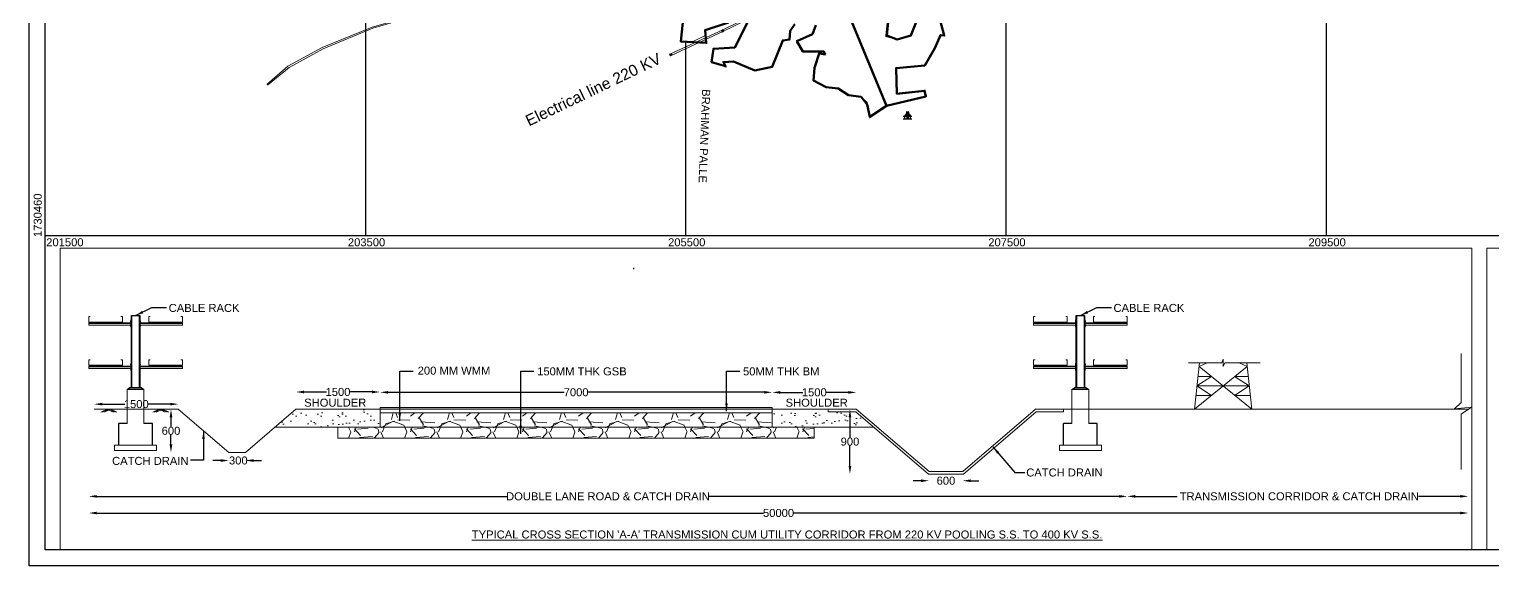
# Model space of a CAD drawing. Header units: metres. Extents: x 196588 to 215600, y 1647668 to 1738400.
# Drawn here: x 201400 to 210541, y 1728400 to 1731751 of the extents above; entities that cross this region are included whole.
import ezdxf

# ---------------------------------------------------------------- set-up
doc = ezdxf.new("R2010")
doc.units = ezdxf.units.M
doc.header["$PDMODE"] = 1
for name, color, linetype in [('220 KV POWER LINE', 1, 'Continuous'), ('GRID LINES', 250, 'Continuous'), ('GRID TEXT', 244, 'Continuous'), ('name power lines', 1, 'Continuous'), ('Names', 1, 'Continuous'), ('PROJECT BOUNDARY', 5, 'Continuous'), ('TEMPLE', 1, 'Continuous'), ('VILLAGE NAMES', 5, 'Continuous')]:
    doc.layers.add(name, color=color, linetype=linetype)
doc.layers.add('250Acres', color=7, linetype='Continuous', lineweight=30)
doc.styles.get("Standard").update_dxf_attribs({"font": 'arial.ttf', "height": 50})
doc.dimstyles.get("Standard").update_dxf_attribs({"dimtxt": 50, "dimasz": 0.18, "dimexe": 0.18, "dimexo": 0.0625, "dimgap": 0.09, "dimtad": 0, "dimtih": 1, "dimtoh": 1, "dimdec": 4, "dimzin": 0, "dimdsep": 46, "dimtxsty": 'Standard', "dimcen": 0.09, "dimadec": 0, "dimazin": 0, "dimtfac": 1, "dimtdec": 4, "dimtofl": 0, "dimtmove": 0, "dimatfit": 3, "dimfxl": 1, "dimtolj": 1, "dimtzin": 0, "dimarcsym": 0})
pattern_1 = [(228.0128, (230.158, 234.158), (-2799.99938126, -3150.00046956), [47.0876, -4661.6808]), (184.9697, (198.658, 199.158), (4200.00036803, 349.99695745), [80.8038, -7999.57375]), (132.5104, (118.158, 192.158), (3499.99675142, -3850.00303585), [56.9758, -5640.6112]), (267.2737, (-18.342, 104.658), (349.9986062, 7000.00010324), [73.5833, -7284.7453]), (292.8337, (-21.842, 31.158), (-1750.0034669, 4199.99874412), [72.15425, -7143.28055]), (357.2737, (6.158, -35.342), (-7000.00010324, 349.9986062), [73.5833, -7284.7453]), (37.6942, (79.658, -38.842), (-4550.00257097, -3499.99664181), [97.31015, -9633.69715]), (72.2553, (156.658, 20.658), (2450.00376695, 7699.99868093), [91.8708, -9095.21235]), (121.4296, (184.658, 108.158), (-2800.00288196, 4549.99826277), [73.8325, -7309.42555]), (175.2364, (146.158, 171.158), (3850.0003312, -349.99703643), [84.2912, -4130.26705]), (222.3974, (62.158, 178.158), (-4200.002572876, -3849.997228705), [109.0068, -10791.68125]), (138.8141, (328.158, 101.158), (-2450.0010314, 2099.9990597), [37.20535, -3683.3454]), (171.4692, (300.158, 125.658), (4549.99939969, -700.00276851), [70.78295, -7007.52885]), (225, (230.16, 136.16), (-4e-14, -350.00011), [49.49735, -445.4772]), (203.1986, (205.66, 178.16), (1749.9999057, 700.0004638), [26.6553, -2638.86525]), (291.8014, (181.16, 167.66), (-349.9999687, 1050.0000956), [37.69605, -1847.1117]), (30.9638, (195.16, 132.66), (1049.9993078, 700.0008692), [61.22515, -1979.60805]), (161.5651, (247.66, 164.16), (700.000152, -349.999441), [44.27185, -1062.52545]), (16.3895, (-21.842, 167.658), (3500.00076944, 1049.99744844), [62.02, -6139.99575]), (70.3462, (37.658, 185.158), (-1399.99833658, -3850.00074746), [52.03135, -5151.0928]), (293.1986, (247.66, 234.16), (-700.0004638, 1749.9999057), [53.31025, -2612.2103]), (343.6105, (268.658, 185.158), (-3500.00076944, 1049.99744844), [62.02, -6139.99575]), (339.444, (-21.84, -49.34), (-1750.0006456, 699.9985987), [59.808, -2930.5934]), (294.7751, (34.158, -70.342), (-1749.99726624, 3850.00119764), [50.1123, -4961.12505]), (66.8014, (251.16, -115.84), (700.0004638, 1749.9999057), [53.31025, -2612.2103]), (17.354, (272.158, -66.842), (-4550.00070668, -1399.9980758), [58.67085, -5808.3984]), (69.444, (79.66, -115.84), (-699.9985987, -1750.0006456), [29.904, -2960.4974]), (101.3099, (230.16, -115.84), (-349.9991713, 1400.0002633), [17.8465, -1766.81015]), (165.9638, (226.66, -98.34), (1050.000191, -349.99932), [72.15425, -1370.9325]), (186.009, (156.658, -80.842), (3499.99991282, 349.99976112), [66.8675, -6619.87305]), (303.6901, (195.16, 101.16), (-350.000467, 699.999845), [50.4777, -1211.46515]), (353.1572, (223.158, 59.158), (5949.99977792, -700.00279927), [88.1279, -8724.64705]), (60.9454, (310.66, 48.66), (-1400.0000095, -2450.0001346), [36.0346, -3567.4359]), (90, (328.16, 80.16), (-350, 350), [21, -329]), (120.2564, (149.658, -70.342), (1399.99821038, -2450.00085955), [48.6234, -4813.732]), (48.0128, (125.158, -28.342), (2799.99938126, 3150.00046956), [94.1752, -4614.5932]), (0, (188.16, 41.66), (350, 350), [91, -259]), (325.3048, (279.158, 41.658), (-3499.99799065, 2450.00301336), [55.3399, -5478.6459]), (254.0546, (324.66, 10.16), (-349.9999613, -1400.0000443), [50.9607, -2497.0778]), (207.646, (310.658, -38.842), (-6649.99853251, -3500.00269961), [82.97275, -8214.3159]), (175.4261, (237.158, -77.342), (-4550.00019541, 349.99818041), [87.77965, -8690.1759])]
pattern_2 = [(37.5, (-21.84, -115.84), (-3.149668, 96.3411885), [0, -76, 0, -85, 0, -81.25]), (7.5, (-21.84, -115.84), (88.488835, 141.107303), [0, -41, 0, -68.5, 0, -26.25]), (327.5, (-83.34, -115.84), (155.707093, 0.2829527), [0, -25, 0, -90, 0, -117.5]), (317.5, (-83.34, -115.84), (150.30633, 43.883778), [0, -12.5, 0, -59, 0, -67.5])]

# ---------------------------------------------------------------- blocks, each defined once
blk = doc.blocks.new('A$C4C0265E5')
at = {"layer": 'TEMPLE'}
for points in [[(-13.5, 9), (13.5, 9)], [(-13.5, 0), (13.5, 0)], [(-8.5, 0), (-8.5, 9)], [(-5.2, 12.8), (6, 12.8)], [(3.2, 0), (3.2, 5.7), (-2.4, 5.7), (-2.4, 0)], [(-2.2, 15.8), (3.2, 15.8)], [(-1, 18.5), (1.6, 18.5)], [(9.9, 0), (9.9, 9)]]:
    blk.add_lwpolyline(points, dxfattribs=at)
for centre, radius, start, end in [((-5.3, 9.5), 3.26, 87.8436, 189.2012), ((-3, 13.6), 2.34, 69.7058, 201.7624), ((0.3, 19.8), 3.64, 124.6908, 216.5002), ((-1.2, 17), 1.53, 83.0917, 227.9751), ((3.1, 21.4), 5.04, 164.1856, 215.059), ((1.7, 16.8), 1.74, 327.908, 94.5822), ((-0.7, 21.1), 3.55, 312.8669, 23.8321), ((0.8, 19.8), 3.21, 317.586, 57.6644), ((4, 13.8), 2.21, 332.2896, 113.0629), ((6.7, 9.6), 3.25, 349.376, 102.0043)]:
    blk.add_arc(centre, radius, start, end, dxfattribs=at)
blk = doc.blocks.new('q')
at = {"color": 7, "linetype": 'Continuous', "lineweight": 9, "ltscale": 50}
for p, q in [((-98, 1210), (-98, 1285)), ((-98, 1285), (-73, 1285)), ((502, 1285), (477, 1285)), ((502, 1210), (502, 1285)), ((652, 1222), (662, 1222)), ((662, 295), (662, 1300)), ((662, 1300), (812, 1300)), ((812, 295), (812, 1300)), ((822, 1222), (812, 1222)), ((972, 1210), (972, 1285)), ((972, 1285), (997, 1285)), ((1572, 1285), (1547, 1285)), ((1572, 1210), (1572, 1285)), ((16764, 1210), (16764, 1285)), ((16764, 1285), (16789, 1285)), ((17364, 1285), (17339, 1285)), ((17364, 1210), (17364, 1285)), ((17514, 1222), (17524, 1222)), ((17524, 295), (17524, 1300)), ((17524, 1300), (17674, 1300)), ((17674, 295), (17674, 1300)), ((17684, 1222), (17674, 1222)), ((17834, 1210), (17834, 1285)), ((17834, 1285), (17859, 1285)), ((18434, 1285), (18409, 1285)), ((18434, 1210), (18434, 1285)), ((502, 1210), (-98, 1210)), ((652, 1200), (-98, 1200)), ((-98, 1200), (-98, 1165)), ((652, 1190), (-98, 1190)), ((652, 1165), (-98, 1165)), ((652, 1218), (662, 1218)), ((652, 1162), (662, 1162)), ((652, 1158), (662, 1158)), ((822, 1218), (812, 1218)), ((822, 1162), (812, 1162)), ((822, 1158), (812, 1158)), ((822, 1200), (1572, 1200)), ((822, 1190), (1572, 1190)), ((822, 1165), (1572, 1165)), ((972, 1210), (1572, 1210)), ((1572, 1200), (1572, 1165)), ((17364, 1210), (16764, 1210)), ((17514, 1200), (16764, 1200)), ((16764, 1200), (16764, 1165)), ((17514, 1190), (16764, 1190)), ((17514, 1165), (16764, 1165)), ((17514, 1218), (17524, 1218)), ((17514, 1162), (17524, 1162)), ((17514, 1158), (17524, 1158)), ((17684, 1218), (17674, 1218)), ((17684, 1162), (17674, 1162)), ((17684, 1158), (17674, 1158)), ((17684, 1200), (18434, 1200)), ((17684, 1190), (18434, 1190)), ((17684, 1165), (18434, 1165)), ((17834, 1210), (18434, 1210)), ((18434, 1200), (18434, 1165)), ((-98, 610), (-98, 685)), ((-98, 685), (-73, 685)), ((502, 610), (-98, 610)), ((502, 685), (477, 685)), ((502, 610), (502, 685)), ((652, 622), (662, 622)), ((652, 618), (662, 618)), ((822, 622), (812, 622)), ((822, 618), (812, 618)), ((972, 610), (972, 685)), ((972, 685), (997, 685)), ((972, 610), (1572, 610)), ((1572, 685), (1547, 685)), ((1572, 610), (1572, 685)), ((16764, 610), (16764, 685)), ((16764, 685), (16789, 685)), ((17364, 610), (16764, 610)), ((17364, 685), (17339, 685)), ((17364, 610), (17364, 685)), ((17514, 622), (17524, 622)), ((17514, 618), (17524, 618)), ((17684, 622), (17674, 622)), ((17684, 618), (17674, 618)), ((17834, 610), (17834, 685)), ((17834, 685), (17859, 685)), ((17834, 610), (18434, 610)), ((18434, 685), (18409, 685)), ((18434, 610), (18434, 685)), ((652, 600), (-98, 600)), ((-98, 600), (-98, 565)), ((652, 590), (-98, 590)), ((652, 565), (-98, 565)), ((652, 562), (662, 562)), ((652, 558), (662, 558)), ((822, 562), (812, 562)), ((822, 558), (812, 558)), ((822, 600), (1572, 600)), ((822, 590), (1572, 590)), ((822, 565), (1572, 565)), ((1572, 600), (1572, 565)), ((17514, 600), (16764, 600)), ((16764, 600), (16764, 565)), ((17514, 590), (16764, 590)), ((17514, 565), (16764, 565)), ((17514, 562), (17524, 562)), ((17514, 558), (17524, 558)), ((17684, 562), (17674, 562)), ((17684, 558), (17674, 558)), ((17684, 600), (18434, 600)), ((17684, 590), (18434, 590)), ((17684, 565), (18434, 565)), ((18434, 600), (18434, 565)), ((587, 275), (637, 300)), ((587, -200), (587, 275)), ((587, 275), (887, 275)), ((608, 280), (638, 295)), ((608, 280), (866, 280)), ((837, 300), (637, 300)), ((836, 295), (638, 295)), ((866, 280), (836, 295)), ((887, 275), (837, 300)), ((887, -200), (887, 275)), ((17449, 275), (17499, 300)), ((17449, -200), (17449, 275)), ((17449, 275), (17749, 275)), ((17470, 280), (17500, 295)), ((17470, 280), (17728, 280)), ((17699, 300), (17499, 300)), ((17698, 295), (17500, 295)), ((17728, 280), (17698, 295)), ((17749, 275), (17699, 300)), ((17749, -200), (17749, 275)), ((0, 0), (1500, 0)), ((16862, 0), (18362, 0)), ((362, -500), (1112, -500)), ((362, -575), (362, -500)), ((362, -575), (1112, -575)), ((1112, -500), (1112, -575)), ((17224, -500), (17974, -500)), ((17224, -575), (17224, -500)), ((17224, -575), (17974, -575)), ((17974, -500), (17974, -575))]:
    blk.add_line(p, q, dxfattribs=at)
at = {"color": 7, "linetype": 'Continuous', "lineweight": 25, "ltscale": 50}
for p, q in [((662, 1300), (812, 1300)), ((662, 295), (662, 1300)), ((671, 295), (671, 1300)), ((803, 1300), (803, 295)), ((812, 1300), (812, 295)), ((17524, 1300), (17674, 1300)), ((17524, 295), (17524, 1300)), ((17533, 295), (17533, 1300)), ((17665, 1300), (17665, 295)), ((17674, 1300), (17674, 295)), ((812, 295), (662, 295)), ((17674, 295), (17524, 295))]:
    blk.add_line(p, q, dxfattribs=at)
at = {"color": 0, "linetype": 'Continuous', "lineweight": 9, "ltscale": 190}
for p, q in [((12100, -50), (12100, 0)), ((13600, 0), (13100, 0)), ((13100, 0), (13100, -34)), ((16799, 0), (17299, 0)), ((17299, 0), (17299, -34)), ((13100, -34), (13590, -34)), ((17299, -34), (16809, -34))]:
    blk.add_line(p, q, dxfattribs=at)
at = {"color": 7}
for p, q in [((587, -200), (437, -200)), ((437, -500), (437, -200)), ((1037, -200), (887, -200)), ((1037, -500), (1037, -200)), ((17449, -200), (17299, -200)), ((17299, -500), (17299, -200)), ((17899, -200), (17749, -200)), ((17899, -500), (17899, -200))]:
    blk.add_line(p, q, dxfattribs=at)
at = {"color": 7, "linetype": 'Continuous', "lineweight": 9, "ltscale": 50}
for points in [[(652, 1215), (649, 1215), (649, 1225), (652, 1225)], [(652, 1240), (662, 1240), (662, 1140), (652, 1140)], [(822, 1240), (812, 1240), (812, 1140), (822, 1140)], [(822, 1215), (826, 1215), (826, 1225), (822, 1225)], [(17514, 1215), (17510, 1215), (17510, 1225), (17514, 1225)], [(17514, 1240), (17524, 1240), (17524, 1140), (17514, 1140)], [(17684, 1240), (17674, 1240), (17674, 1140), (17684, 1140)], [(17684, 1215), (17688, 1215), (17688, 1225), (17684, 1225)], [(652, 1165), (649, 1165), (649, 1155), (652, 1155)], [(822, 1165), (826, 1165), (826, 1155), (822, 1155)], [(17514, 1165), (17510, 1165), (17510, 1155), (17514, 1155)], [(17684, 1165), (17688, 1165), (17688, 1155), (17684, 1155)], [(652, 615), (649, 615), (649, 625), (652, 625)], [(652, 640), (662, 640), (662, 540), (652, 540)], [(822, 640), (812, 640), (812, 540), (822, 540)], [(822, 615), (826, 615), (826, 625), (822, 625)], [(17514, 615), (17510, 615), (17510, 625), (17514, 625)], [(17514, 640), (17524, 640), (17524, 540), (17514, 540)], [(17684, 640), (17674, 640), (17674, 540), (17684, 540)], [(17684, 615), (17688, 615), (17688, 625), (17684, 625)], [(652, 565), (649, 565), (649, 555), (652, 555)], [(822, 565), (826, 565), (826, 555), (822, 555)], [(17514, 565), (17510, 565), (17510, 555), (17514, 555)], [(17684, 565), (17688, 565), (17688, 555), (17684, 555)]]:
    blk.add_lwpolyline(points, close=True, dxfattribs=at)
at = {"layer": 'name power lines', "color": 7, "linetype": 'Continuous', "lineweight": 9, "ltscale": 190}
for p, q in [((19528, 646), (20126, 646)), ((19637, 0), (19724, 646)), ((19717, 595), (19863, 646)), ((20174, 646), (20809, 646)), ((20430, 646), (20577, 595)), ((20657, 0), (20570, 646)), ((19637, 0), (20577, 595)), ((19941, 453), (19680, 323)), ((19698, 453), (19941, 453)), ((19717, 595), (20657, 0)), ((20596, 453), (20352, 453)), ((20352, 453), (20613, 323)), ((19680, 323), (20613, 323)), ((19941, 193), (19680, 323)), ((20352, 193), (20613, 323)), ((1500, 0), (2400, -600)), ((3600, 0), (2700, -600)), ((5100, 25), (12100, 25)), ((13600, 0), (14899, -866)), ((16799, 0), (15499, -866)), ((19663, 193), (19941, 193)), ((20631, 193), (20352, 193)), ((5100, 0), (5100, -250)), ((12100, -50), (5100, -50)), ((13590, -34), (14889, -900)), ((16809, -34), (15510, -900)), ((3225, -250), (13914, -250)), ((4350, -400), (12850, -400))]:
    blk.add_line(p, q, dxfattribs=at)
at = {"layer": 'name power lines', "color": 7, "linetype": 'Continuous', "lineweight": 9, "ltscale": 50}
for p, q in [((3600, 0), (5100, 0)), ((3600, 0), (3685, 0)), ((12100, 0), (5100, 0)), ((13600, 0), (12100, 0)), ((18362, 0), (24522, 0)), ((2400, -600), (2700, -600)), ((14889, -900), (15510, -900)), ((14899, -866), (15499, -866))]:
    blk.add_line(p, q, dxfattribs=at)
at = {"layer": 'name power lines', "color": 7, "linetype": 'Continuous', "lineweight": 9, "ltscale": 190}
blk.add_lwpolyline([(20126, 646), (20148, 695), (20148, 593), (20174, 646)], dxfattribs=at)
for points in [[(5100, 25), (12100, 25), (12100, 0), (5100, 0)], [(12100, -50), (5100, -50), (5100, -250), (12100, -250)], [(4350, -400), (12850, -400), (12850, -250), (4350, -250)]]:
    blk.add_lwpolyline(points, close=True, dxfattribs=at)
blk = doc.blocks.new('*D67')
at = {"layer": 'Defpoints', "color": 0, "linetype": 'Continuous', "ltscale": 50, "transparency": 16777216}
for p in [(201771.7, 1729631.7), (210388.5, 1729377.4), (210388.5, 1728729.3)]:
    blk.add_point(p, dxfattribs=at)
at = {"layer": 'name power lines', "color": 3, "linetype": 'Continuous', "lineweight": -2, "ltscale": 50, "transparency": 16777216}
for p, q in [((201821.7, 1728729.3), (205986, 1728729.3)), ((210338.5, 1728729.3), (206174.2, 1728729.3))]:
    blk.add_line(p, q, dxfattribs=at)
at = {"layer": 'name power lines', "color": 3, "linetype": 'Continuous', "ltscale": 50, "transparency": 16777216}
for points in [[(201821.7, 1728737.6), (201821.7, 1728721), (201771.7, 1728729.3)], [(210338.5, 1728737.6), (210338.5, 1728721), (210388.5, 1728729.3)]]:
    blk.add_solid(points, dxfattribs=at)
at = {"layer": 'name power lines', "color": 0, "linetype": 'Continuous', "lineweight": 9, "ltscale": 50, "transparency": 16777216, "insert": (206080.1, 1728729.3), "char_height": 50, "attachment_point": 5}
blk.add_mtext('\\A1;50000', dxfattribs=at)
blk = doc.blocks.new('*D68')
at = {"layer": 'Defpoints', "color": 0, "linetype": 'Continuous', "ltscale": 50, "transparency": 16777216}
for p in [(202645.9, 1729107.5), (202750.9, 1729107.5), (202750.9, 1729057.1)]:
    blk.add_point(p, dxfattribs=at)
at = {"layer": 'name power lines', "color": 3, "linetype": 'Continuous', "lineweight": -2, "ltscale": 50, "transparency": 16777216}
for p, q in [((202595.9, 1729057.1), (202545.9, 1729057.1)), ((202800.9, 1729057.1), (202850.9, 1729057.1))]:
    blk.add_line(p, q, dxfattribs=at)
at = {"layer": 'name power lines', "color": 3, "linetype": 'Continuous', "ltscale": 50, "transparency": 16777216}
for points in [[(202595.9, 1729065.4), (202595.9, 1729048.8), (202645.9, 1729057.1)], [(202800.9, 1729065.4), (202800.9, 1729048.8), (202750.9, 1729057.1)]]:
    blk.add_solid(points, dxfattribs=at)
at = {"layer": 'name power lines', "color": 0, "linetype": 'Continuous', "lineweight": 9, "ltscale": 50, "transparency": 16777216, "insert": (202705.8, 1729057.2), "char_height": 50, "attachment_point": 5}
blk.add_mtext('\\A1;300', dxfattribs=at)
blk = doc.blocks.new('*D69')
at = {"layer": 'Defpoints', "color": 0, "linetype": 'Continuous', "ltscale": 50, "transparency": 16777216}
for p in [(202330.9, 1729409.4), (201805.9, 1729377.5), (202330.9, 1729377.5)]:
    blk.add_point(p, dxfattribs=at)
at = {"layer": 'name power lines', "color": 3, "linetype": 'Continuous', "lineweight": -2, "ltscale": 50, "transparency": 16777216}
for p, q in [((201855.9, 1729409.4), (201996.1, 1729409.4)), ((202280.9, 1729409.4), (202140.7, 1729409.4))]:
    blk.add_line(p, q, dxfattribs=at)
at = {"layer": 'name power lines', "color": 3, "linetype": 'Continuous', "ltscale": 50, "transparency": 16777216}
for points in [[(201855.9, 1729417.7), (201855.9, 1729401.1), (201805.9, 1729409.4)], [(202280.9, 1729417.7), (202280.9, 1729401.1), (202330.9, 1729409.4)]]:
    blk.add_solid(points, dxfattribs=at)
at = {"layer": 'name power lines', "color": 0, "linetype": 'Continuous', "lineweight": 9, "ltscale": 50, "transparency": 16777216, "insert": (202068.4, 1729409.4), "char_height": 50, "attachment_point": 5}
blk.add_mtext('\\A1;1500', dxfattribs=at)
blk = doc.blocks.new('*D70')
at = {"layer": 'Defpoints', "color": 0, "linetype": 'Continuous', "ltscale": 50, "transparency": 16777216}
for p in [(203590.9, 1729485.2), (203065.9, 1729377.5), (203590.9, 1729377.5)]:
    blk.add_point(p, dxfattribs=at)
at = {"layer": 'name power lines', "color": 3, "linetype": 'Continuous', "lineweight": -2, "ltscale": 50, "transparency": 16777216}
for p, q in [((203115.9, 1729485.2), (203256.1, 1729485.2)), ((203540.9, 1729485.2), (203400.7, 1729485.2))]:
    blk.add_line(p, q, dxfattribs=at)
at = {"layer": 'name power lines', "color": 3, "linetype": 'Continuous', "ltscale": 50, "transparency": 16777216}
for points in [[(203115.9, 1729493.5), (203115.9, 1729476.9), (203065.9, 1729485.2)], [(203540.9, 1729493.5), (203540.9, 1729476.9), (203590.9, 1729485.2)]]:
    blk.add_solid(points, dxfattribs=at)
at = {"layer": 'name power lines', "color": 0, "linetype": 'Continuous', "lineweight": 9, "ltscale": 50, "transparency": 16777216, "insert": (203328.4, 1729485.2), "char_height": 50, "attachment_point": 5}
blk.add_mtext('\\A1;1500', dxfattribs=at)
blk = doc.blocks.new('*D71')
at = {"layer": 'Defpoints', "color": 0, "linetype": 'Continuous', "ltscale": 50, "transparency": 16777216}
for p in [(206040.9, 1729483.3), (203590.9, 1729388.7), (206040.9, 1729388.7)]:
    blk.add_point(p, dxfattribs=at)
at = {"layer": 'name power lines', "color": 3, "linetype": 'Continuous', "lineweight": -2, "ltscale": 50, "transparency": 16777216}
for p, q in [((203640.9, 1729483.3), (204741.4, 1729483.3)), ((205990.9, 1729483.3), (204890.3, 1729483.3))]:
    blk.add_line(p, q, dxfattribs=at)
at = {"layer": 'name power lines', "color": 3, "linetype": 'Continuous', "ltscale": 50, "transparency": 16777216}
for points in [[(203640.9, 1729491.6), (203640.9, 1729474.9), (203590.9, 1729483.3)], [(205990.9, 1729491.6), (205990.9, 1729474.9), (206040.9, 1729483.3)]]:
    blk.add_solid(points, dxfattribs=at)
at = {"layer": 'name power lines', "color": 0, "linetype": 'Continuous', "lineweight": 9, "ltscale": 50, "transparency": 16777216, "insert": (204815.9, 1729483.3), "char_height": 50, "attachment_point": 5}
blk.add_mtext('\\A1;7000', dxfattribs=at)
blk = doc.blocks.new('*D72')
at = {"layer": 'Defpoints', "color": 0, "linetype": 'Continuous', "ltscale": 50, "transparency": 16777216}
for p in [(206565.9, 1729482.7), (206040.9, 1729388.7), (206565.9, 1729377.5)]:
    blk.add_point(p, dxfattribs=at)
at = {"layer": 'name power lines', "color": 3, "linetype": 'Continuous', "lineweight": -2, "ltscale": 50, "transparency": 16777216}
for p, q in [((206090.9, 1729482.7), (206231.1, 1729482.7)), ((206515.9, 1729482.7), (206375.7, 1729482.7))]:
    blk.add_line(p, q, dxfattribs=at)
at = {"layer": 'name power lines', "color": 3, "linetype": 'Continuous', "ltscale": 50, "transparency": 16777216}
for points in [[(206090.9, 1729491), (206090.9, 1729474.3), (206040.9, 1729482.7)], [(206515.9, 1729491), (206515.9, 1729474.3), (206565.9, 1729482.7)]]:
    blk.add_solid(points, dxfattribs=at)
at = {"layer": 'name power lines', "color": 0, "linetype": 'Continuous', "lineweight": 9, "ltscale": 50, "transparency": 16777216, "insert": (206303.4, 1729482.7), "char_height": 50, "attachment_point": 5}
blk.add_mtext('\\A1;1500', dxfattribs=at)
blk = doc.blocks.new('*D73')
at = {"layer": 'Defpoints', "color": 0, "linetype": 'Continuous', "ltscale": 50, "transparency": 16777216}
for p in [(207020.7, 1728987.7), (207230.7, 1728987.7), (207230.7, 1728931)]:
    blk.add_point(p, dxfattribs=at)
at = {"layer": 'name power lines', "color": 3, "linetype": 'Continuous', "lineweight": -2, "ltscale": 50, "transparency": 16777216}
for p, q in [((206970.7, 1728931), (206920.7, 1728931)), ((207280.7, 1728931), (207330.7, 1728931))]:
    blk.add_line(p, q, dxfattribs=at)
at = {"layer": 'name power lines', "color": 3, "linetype": 'Continuous', "ltscale": 50, "transparency": 16777216}
for points in [[(206970.7, 1728939.3), (206970.7, 1728922.6), (207020.7, 1728931)], [(207280.7, 1728939.3), (207280.7, 1728922.6), (207230.7, 1728931)]]:
    blk.add_solid(points, dxfattribs=at)
at = {"layer": 'name power lines', "color": 0, "linetype": 'Continuous', "lineweight": 9, "ltscale": 50, "transparency": 16777216, "insert": (207125.7, 1728931), "char_height": 50, "attachment_point": 5}
blk.add_mtext('\\A1;600', dxfattribs=at)
blk = doc.blocks.new('*D74')
at = {"layer": 'Defpoints', "color": 0, "linetype": 'Continuous', "ltscale": 50, "transparency": 16777216}
for p in [(202330.9, 1729377.5), (202285.2, 1729107.5), (202645.9, 1729107.5)]:
    blk.add_point(p, dxfattribs=at)
at = {"layer": 'name power lines', "color": 3, "linetype": 'Continuous', "lineweight": -2, "ltscale": 50, "transparency": 16777216}
for p, q in [((202285.2, 1729327.5), (202285.2, 1729268.1)), ((202285.2, 1729157.5), (202285.2, 1729216.9))]:
    blk.add_line(p, q, dxfattribs=at)
at = {"layer": 'name power lines', "color": 3, "linetype": 'Continuous', "ltscale": 50, "transparency": 16777216}
for points in [[(202276.9, 1729327.5), (202293.6, 1729327.5), (202285.2, 1729377.5)], [(202276.9, 1729157.5), (202293.6, 1729157.5), (202285.2, 1729107.5)]]:
    blk.add_solid(points, dxfattribs=at)
at = {"layer": 'name power lines', "color": 0, "linetype": 'Continuous', "lineweight": 9, "ltscale": 50, "transparency": 16777216, "insert": (202285.2, 1729242.5), "char_height": 50, "attachment_point": 5}
blk.add_mtext('\\A1;600', dxfattribs=at)
blk = doc.blocks.new('*D75')
at = {"layer": 'Defpoints', "color": 0, "linetype": 'Continuous', "ltscale": 50, "transparency": 16777216}
for p in [(206565.9, 1729377.5), (206526.2, 1728972.5), (207017.1, 1728972.5)]:
    blk.add_point(p, dxfattribs=at)
at = {"layer": 'name power lines', "color": 3, "linetype": 'Continuous', "lineweight": -2, "ltscale": 50, "transparency": 16777216}
for p, q in [((206526.2, 1729327.5), (206526.2, 1729200.6)), ((206526.2, 1729022.5), (206526.2, 1729149.4))]:
    blk.add_line(p, q, dxfattribs=at)
at = {"layer": 'name power lines', "color": 3, "linetype": 'Continuous', "ltscale": 50, "transparency": 16777216}
for points in [[(206517.8, 1729327.5), (206534.5, 1729327.5), (206526.2, 1729377.5)], [(206517.8, 1729022.5), (206534.5, 1729022.5), (206526.2, 1728972.5)]]:
    blk.add_solid(points, dxfattribs=at)
at = {"layer": 'name power lines', "color": 0, "linetype": 'Continuous', "lineweight": 9, "ltscale": 50, "transparency": 16777216, "insert": (206526.2, 1729175), "char_height": 50, "attachment_point": 5}
blk.add_mtext('\\A1;900', dxfattribs=at)
blk = doc.blocks.new('*D76')
at = {"layer": 'Defpoints', "color": 0, "linetype": 'Continuous', "ltscale": 50, "transparency": 16777216}
for p in [(201771.7, 1729631.7), (208257.8, 1729631.7), (208257.8, 1728833.4)]:
    blk.add_point(p, dxfattribs=at)
at = {"layer": 'name power lines', "color": 3, "linetype": 'Continuous', "lineweight": -2, "ltscale": 50, "transparency": 16777216}
for p, q in [((201821.7, 1728833.4), (204383.7, 1728833.4)), ((208207.8, 1728833.4), (205645.8, 1728833.4))]:
    blk.add_line(p, q, dxfattribs=at)
at = {"layer": 'name power lines', "color": 3, "linetype": 'Continuous', "ltscale": 50, "transparency": 16777216}
for points in [[(201821.7, 1728841.7), (201821.7, 1728825.1), (201771.7, 1728833.4)], [(208207.8, 1728841.7), (208207.8, 1728825.1), (208257.8, 1728833.4)]]:
    blk.add_solid(points, dxfattribs=at)
at = {"layer": 'name power lines', "color": 0, "linetype": 'Continuous', "lineweight": 9, "ltscale": 50, "transparency": 16777216, "insert": (205014.7, 1728833.4), "char_height": 50, "attachment_point": 5}
blk.add_mtext('\\A1;DOUBLE LANE ROAD & CATCH DRAIN', dxfattribs=at)
blk = doc.blocks.new('*D77')
at = {"layer": 'Defpoints', "color": 0, "linetype": 'Continuous', "ltscale": 50, "transparency": 16777216}
for p in [(208257.8, 1729631.7), (210388.5, 1729377.5), (210388.5, 1728833.4)]:
    blk.add_point(p, dxfattribs=at)
at = {"layer": 'name power lines', "color": 3, "linetype": 'Continuous', "lineweight": -2, "ltscale": 50, "transparency": 16777216}
for p, q in [((208307.8, 1728833.4), (208569.2, 1728833.4)), ((210338.5, 1728833.4), (210077.1, 1728833.4))]:
    blk.add_line(p, q, dxfattribs=at)
at = {"layer": 'name power lines', "color": 3, "linetype": 'Continuous', "ltscale": 50, "transparency": 16777216}
for points in [[(208307.8, 1728841.7), (208307.8, 1728825), (208257.8, 1728833.4)], [(210338.5, 1728841.7), (210338.5, 1728825), (210388.5, 1728833.4)]]:
    blk.add_solid(points, dxfattribs=at)
at = {"layer": 'name power lines', "color": 0, "linetype": 'Continuous', "lineweight": 9, "ltscale": 50, "transparency": 16777216, "insert": (209323.1, 1728833.4), "char_height": 50, "attachment_point": 5}
blk.add_mtext('\\A1; TRANSMISSION CORRIDOR & CATCH DRAIN', dxfattribs=at)

msp = doc.modelspace()

# ---------------------------------------------------------------- hatches: boundary and pattern name
at = {"layer": 'name power lines', "linetype": 'Continuous', "lineweight": 9, "ltscale": 190}
h = msp.add_hatch(color=1, dxfattribs=at)
h.paths.add_polyline_path([(208520, 1733085.4), (208525.4, 1733088), (208528, 1733082.6), (208522.6, 1733080)])
h.paths.add_polyline_path([(208186, 1732924.4), (208191.4, 1732927), (208194, 1732921.6), (208188.6, 1732919)])
h.paths.add_polyline_path([(207833, 1732754.4), (207838.4, 1732757), (207841, 1732751.6), (207835.6, 1732749)])
h.paths.add_polyline_path([(207429, 1732557.4), (207434.4, 1732560), (207437, 1732554.6), (207431.6, 1732552)])
h.paths.add_polyline_path([(207143, 1732420.4), (207148.4, 1732423), (207151, 1732417.6), (207145.6, 1732415)])
h.paths.add_polyline_path([(206861, 1732284.4), (206866.4, 1732287), (206869, 1732281.6), (206863.6, 1732279)])
h.paths.add_polyline_path([(206520, 1732122.4), (206525.4, 1732125), (206528, 1732119.6), (206522.6, 1732117)])
h.paths.add_polyline_path([(206095, 1731922.4), (206100.4, 1731925), (206103, 1731919.6), (206097.6, 1731917)])
h.paths.add_polyline_path([(205727, 1731742.4), (205732.4, 1731745), (205735, 1731739.6), (205729.6, 1731737)])
h.paths.add_polyline_path([(205404, 1731593.4), (205409.4, 1731596), (205412, 1731590.6), (205406.6, 1731588)])
h = msp.add_hatch(dxfattribs=at)
h.set_pattern_fill('AR-SAND', color=17, scale=50, style=0)
h.set_pattern_definition(pattern_2)
h.paths.add_polyline_path([(203590.9, 1729265), (203590.9, 1729377.5), (203065.9, 1729377.5), (202934.6, 1729265)])
h = msp.add_hatch(dxfattribs=at)
h.set_pattern_fill('ANSI31', color=0, style=0)
h.set_pattern_definition([(45, (-21.84169, -115.84169), (-0.088388347648, 0.088388347648), [])])
h.paths.add_polyline_path([(203590.9, 1729388.7), (203590.9, 1729377.5), (206040.9, 1729377.5), (206040.9, 1729388.7)])
h = msp.add_hatch(dxfattribs=at)
h.set_pattern_fill('GRAVEL', color=0, scale=350, style=0)
h.set_pattern_definition(pattern_1)
h.paths.add_polyline_path([(206040.9, 1729265), (206040.9, 1729355), (203590.9, 1729355), (203590.9, 1729265)])
h = msp.add_hatch(dxfattribs=at)
h.set_pattern_fill('AR-SAND', color=17, scale=50, style=0)
h.set_pattern_definition(pattern_2)
h.paths.add_polyline_path([(206040.9, 1729355), (206040.9, 1729265), (206675.8, 1729265), (206562.3, 1729362.3), (206390.9, 1729362.3), (206040.9, 1729377.5)])
h = msp.add_hatch(dxfattribs=at)
h.set_pattern_fill('GRAVEL', color=0, scale=350, style=0)
h.set_pattern_definition(pattern_1)
h.paths.add_polyline_path([(206303.4, 1729197.5), (206303.4, 1729265), (203328.4, 1729265), (203328.4, 1729197.5)])

# ---------------------------------------------------------------- linework, layer by layer
msp.add_line((206095, 1732871.3), (206754, 1731272))
at = {"color": 1, "linetype": 'Continuous', "lineweight": 9, "ltscale": 50}
for p, q in [((205728.9, 1731745.5), (205729.7, 1731743.7)), ((205732.3, 1731738.3), (205733.1, 1731736.5)), ((205405.9, 1731596.5, 298.7), (205406.7, 1731594.7, 298.7)), ((205409.3, 1731589.3, 298.7), (205410.1, 1731587.5, 298.7))]:
    msp.add_line(p, q, dxfattribs=at)
at = {"linetype": 'Continuous', "lineweight": 9, "ltscale": 50}
for p, q in [((205728.9, 1731745.5), (205729.7, 1731743.7)), ((205732.3, 1731738.3), (205733.1, 1731736.5)), ((205405.9, 1731596.5, 298.7), (205406.7, 1731594.7, 298.7)), ((205409.3, 1731589.3, 298.7), (205410.1, 1731587.5, 298.7))]:
    msp.add_line(p, q, dxfattribs=at)
at = {"color": 0, "linetype": 'Continuous', "lineweight": 9, "ltscale": 50}
for p, q in [((201886.7, 1729377.5), (201847.6, 1729359.2)), ((201897.5, 1729377.5), (201858.4, 1729359.2)), ((201908.3, 1729377.5), (201869.2, 1729359.2)), ((201897.5, 1729372.4), (201925.8, 1729359.2)), ((201902.9, 1729375), (201936.6, 1729359.2)), ((201908.3, 1729377.5), (201947.4, 1729359.2)), ((202210.5, 1729377.5), (202171.4, 1729359.2)), ((202215.9, 1729375), (202182.2, 1729359.2)), ((202221.3, 1729372.4), (202193.1, 1729359.2)), ((202210.5, 1729377.5), (202249.6, 1729359.2)), ((202221.3, 1729377.5), (202260.5, 1729359.2)), ((202232.2, 1729377.5), (202271.3, 1729359.2))]:
    msp.add_line(p, q, dxfattribs=at)
at = {"color": 1, "linetype": 'Continuous', "lineweight": 9, "ltscale": 50, "elevation": 298.7}
for points in [[(205405.9, 1731596.5), (205728.9, 1731745.5), (206096.9, 1731925.5), (206521.9, 1732125.5), (206862.9, 1732287.5), (207144.9, 1732423.5), (207430.9, 1732560.5), (207834.8, 1732757.5), (208187.8, 1732927.5), (208521.8, 1733088.5), (208859.8, 1733252.5), (209195.8, 1733413.5), (209472.8, 1733549.5), (209841.9, 1733721.5), (210209.9, 1733896.5), (210497.9, 1734031.5), (210825.1, 1734191.6), (211151.9, 1734346.5), (211470.1, 1734497.3), (211801.5, 1734653.4), (212138.5, 1734811.3)], [(205536.7, 1731670.6), (205624.5, 1731711.1)], [(205400, 1731594.8), (205410.8, 1731600), (205416, 1731589.2), (205405.2, 1731584), (205400, 1731594.8)], [(205404, 1731593.4), (205409.4, 1731596), (205412, 1731590.6), (205406.6, 1731588), (205404, 1731593.4)]]:
    msp.add_lwpolyline(points, dxfattribs=at)
at = {"linetype": 'Continuous', "lineweight": 9, "ltscale": 50, "elevation": 298.7}
for points in [[(205405.9, 1731596.5), (205728.9, 1731745.5), (206096.9, 1731925.5), (206521.9, 1732125.5), (206862.9, 1732287.5), (207144.9, 1732423.5), (207430.9, 1732560.5), (207834.8, 1732757.5), (208187.8, 1732927.5), (208521.8, 1733088.5), (208859.8, 1733252.5), (209195.8, 1733413.5), (209472.8, 1733549.5), (209841.9, 1733721.5), (210209.9, 1733896.5), (210497.9, 1734031.5), (210825.1, 1734191.6), (211151.9, 1734346.5), (211470.1, 1734497.3), (211801.5, 1734653.4), (212138.5, 1734811.3)], [(205536.7, 1731670.6), (205624.5, 1731711.1)], [(205400, 1731594.8), (205410.8, 1731600), (205416, 1731589.2), (205405.2, 1731584), (205400, 1731594.8)], [(205404, 1731593.4), (205409.4, 1731596), (205412, 1731590.6), (205406.6, 1731588), (205404, 1731593.4)]]:
    msp.add_lwpolyline(points, dxfattribs=at)
at = {"color": 1, "linetype": 'Continuous', "lineweight": 9, "ltscale": 50}
for points in [[(212142.8, 1734802.2), (211805.8, 1734644.3), (211474.4, 1734488.3), (211156.1, 1734337.5), (210829.4, 1734182.5), (210502.1, 1734022.5), (210214.1, 1733887.5), (209846.1, 1733712.5), (209477.2, 1733540.5), (209200.2, 1733404.5), (208864.2, 1733243.5), (208526.2, 1733079.5), (208192.2, 1732918.5), (207839.2, 1732748.5), (207435.1, 1732551.5), (207149.1, 1732414.5), (206867.1, 1732278.5), (206526.1, 1732116.5), (206101.1, 1731916.5), (205733.1, 1731736.5), (205410.1, 1731587.5)], [(205723, 1731743.8), (205733.8, 1731749), (205739, 1731738.2), (205728.2, 1731733), (205723, 1731743.8)], [(205727, 1731742.4), (205732.4, 1731745), (205735, 1731739.6), (205729.6, 1731737), (205727, 1731742.4)]]:
    msp.add_lwpolyline(points, dxfattribs=at)
at = {"linetype": 'Continuous', "lineweight": 9, "ltscale": 50}
for points in [[(212142.8, 1734802.2), (211805.8, 1734644.3), (211474.4, 1734488.3), (211156.1, 1734337.5), (210829.4, 1734182.5), (210502.1, 1734022.5), (210214.1, 1733887.5), (209846.1, 1733712.5), (209477.2, 1733540.5), (209200.2, 1733404.5), (208864.2, 1733243.5), (208526.2, 1733079.5), (208192.2, 1732918.5), (207839.2, 1732748.5), (207435.1, 1732551.5), (207149.1, 1732414.5), (206867.1, 1732278.5), (206526.1, 1732116.5), (206101.1, 1731916.5), (205733.1, 1731736.5), (205410.1, 1731587.5)], [(205723, 1731743.8), (205733.8, 1731749), (205739, 1731738.2), (205728.2, 1731733), (205723, 1731743.8)], [(205727, 1731742.4), (205732.4, 1731745), (205735, 1731739.6), (205729.6, 1731737), (205727, 1731742.4)]]:
    msp.add_lwpolyline(points, dxfattribs=at)
at = {"color": 1, "linetype": 'Continuous', "lineweight": 30, "ltscale": 50}
msp.add_lwpolyline([(205628.2, 1731674.3), (205612, 1731666.9)], dxfattribs=at)
at = {"linetype": 'Continuous', "lineweight": 30, "ltscale": 50}
msp.add_lwpolyline([(205628.2, 1731674.3), (205612, 1731666.9)], dxfattribs=at)
at = {"lineweight": 9}
msp.add_lwpolyline([(210504.8, 1730384.2), (212826.5, 1730384.2), (212826.5, 1728500), (210504.8, 1728500)], close=True, dxfattribs=at)
at = {"layer": '250Acres', "color": 1, "linetype": 'Continuous', "ltscale": 50}
for p, q in [((201500, 1730460), (201500, 1738300)), ((212933.1, 1730460), (201500, 1730460))]:
    msp.add_line(p, q, dxfattribs=at)
for points in [[(201400, 1738400), (215600, 1738400), (215600, 1728400), (201400, 1728400)], [(201500, 1738300), (215500, 1738300), (215500, 1728500), (201500, 1728500)]]:
    msp.add_lwpolyline(points, close=True, dxfattribs=at)
at = {"layer": 'GRID LINES', "linetype": 'Continuous'}
for p, q in [((203500, 1734821.2), (203500, 1730460)), ((209500, 1732756.8), (209500, 1730460)), ((207500, 1732207.6), (207500, 1730460)), ((205500, 1731672.9), (205500, 1730460)), ((205173.8, 1730261.1), (205173.8, 1730252.8))]:
    msp.add_line(p, q, dxfattribs=at)
at = {"layer": 'name power lines', "color": 0, "linetype": 'Continuous', "lineweight": 9, "ltscale": 190}
for p, q in [((210344.3, 1729725.7), (210344.3, 1729419.5)), ((210344.3, 1729346.7), (210344.3, 1729001.3))]:
    msp.add_line(p, q, dxfattribs=at)
at = {"layer": 'name power lines', "color": 0, "linetype": 'Continuous', "lineweight": 9, "ltscale": 50}
msp.add_line((203305.9, 1729377.5), (203220.9, 1729377.5), dxfattribs=at)
at = {"layer": 'name power lines', "color": 0, "linetype": 'Continuous', "lineweight": 9, "ltscale": 190, "elevation": 309}
for points in [[(204550.9, 1732206.1), (204208, 1732008.4), (203826.1, 1731845.6), (203542.5, 1731764.4), (203230.1, 1731636.2), (203015.4, 1731521.3), (202883.6, 1731406.8)], [(204565.5, 1732209), (204211.7, 1732004.9), (203841.1, 1731843.1), (203545.6, 1731757), (203235.7, 1731629.4), (203024.3, 1731512.2), (202887.9, 1731400.9)]]:
    msp.add_lwpolyline(points, dxfattribs=at)
at = {"layer": 'name power lines', "color": 0, "linetype": 'Continuous', "lineweight": 9, "ltscale": 50}
msp.add_lwpolyline([(201594, 1728500), (210410.3, 1728500), (210410.3, 1730384.2), (201594, 1730384.2)], close=True, dxfattribs=at)
at = {"layer": 'name power lines', "color": 0, "linetype": 'Continuous', "lineweight": 9, "ltscale": 190}
msp.add_lwpolyline([(210344.3, 1729419.5), (210302.2, 1729380.1), (210408.5, 1729391.2), (210344.3, 1729346.7)], dxfattribs=at)
at = {"layer": 'PROJECT BOUNDARY', "color": 1, "linetype": 'Continuous', "lineweight": 50, "ltscale": 50}
for points in [[(207066, 1731892), (207115, 1731713), (207092, 1731714), (207056, 1731633), (206993, 1731525), (206814, 1731508), (206819, 1731348), (206992, 1731367), (207001, 1731331), (206754, 1731272), (206095, 1732871.3)], [(206104.7, 1732847.6), (206754, 1731272), (206651, 1731204), (206633.6, 1731280.8), (206596, 1731328), (206517, 1731340), (206453, 1731381), (206378, 1731389), (206298, 1731431), (206305, 1731511), (206334, 1731600), (206371, 1731594), (206364, 1731612), (206232, 1731612), (206195, 1731677), (206292, 1731721), (206313, 1731777)], [(205768, 1731793), (205621, 1731746), (205629, 1731666), (205470, 1731674), (205486, 1731835)], [(206182, 1731782), (206152, 1731741), (206149, 1731687), (206106, 1731681), (206041, 1731517), (205931, 1731494), (205799, 1731550), (205737, 1731545), (205749, 1731520), (205662, 1731546), (205673, 1731629), (205808, 1731638), (205893, 1731806)], [(206766, 1731818), (206757, 1731711), (206821, 1731688), (206907, 1731711), (206971, 1731873)]]:
    msp.add_lwpolyline(points, dxfattribs=at)
at = {"layer": 'PROJECT BOUNDARY', "color": 5, "linetype": 'Continuous', "lineweight": 50, "ltscale": 50}
for points in [[(206313.6, 1731775.3, 10, 10, 0), (206289.1, 1731718.5, 10, 10, 0), (206194.9, 1731677.6, 10, 10, 0), (206230.5, 1731611.7, 10, 10, 0), (206362.7, 1731611.5, 10, 10, 0), (206367.4, 1731594.2, 10, 10, 0), (206331.8, 1731603.5, 10, 10, 0), (206307.4, 1731510.1, 10, 10, 0), (206298.9, 1731432.3, 10, 10, 0), (206376.6, 1731388.7, 10, 10, 0), (206451.9, 1731381.4, 10, 10, 0), (206521.7, 1731339, 10, 10, 0), (206594.7, 1731327.8, 10, 10, 0), (206632, 1731292.6, 10, 10, 0), (206651.3, 1731201.5, 10, 10, 0), (206753.6, 1731273.6, 10, 10, 0), (207001, 1731332.3, 10, 10, 0), (206993.8, 1731368.1, 10, 10, 0), (206818.5, 1731349.3, 10, 10, 0), (206814.6, 1731508.8, 10, 10, 0), (206993, 1731525.8, 10, 10, 0), (207052, 1731623.3, 10, 10, 0), (207092.2, 1731715, 10, 10, 0), (207114.6, 1731711.2, 10, 10, 0), (207064.7, 1731893.7, 10, 10, 0)], [(206969.2, 1731873, 10, 10, 0), (206906.6, 1731709.5, 10, 10, 0), (206826, 1731688.1, 10, 10, 0), (206751.7, 1731707.8, 10, 10, 0), (206764.7, 1731827.6, 10, 10, 0)], [(205486.3, 1731836.6, 10, 10, 0), (205471.4, 1731674.2, 10, 10, 0), (205501.1, 1731672.8, 10, 10, 0), (205530.8, 1731671.5, 10, 10, 0), (205629.5, 1731665.1, 10, 10, 0), (205622.2, 1731746.5, 10, 10, 0), (205765.6, 1731791.2, 10, 10, 0)], [(205893.4, 1731805.4, 10, 10, 0), (205807.2, 1731637.4, 10, 10, 0), (205674.3, 1731628.6, 10, 10, 0), (205662.2, 1731547.7, 10, 10, 0), (205747.1, 1731518.6, 10, 10, 0), (205734.6, 1731545.9, 10, 10, 0), (205798.3, 1731550.8, 10, 10, 0), (205930.8, 1731493.6, 10, 10, 0), (206040, 1731515.1, 10, 10, 0), (206106.8, 1731681, 10, 10, 0), (206149.5, 1731686.5, 10, 10, 0), (206149.6, 1731737.4, 10, 10, 0), (206182.4, 1731782.6, 10, 10, 0)]]:
    msp.add_lwpolyline(points, format="xyseb", dxfattribs=at)

# ---------------------------------------------------------------- block references
at = {"layer": 'name power lines', "color": 0, "linetype": 'Continuous', "lineweight": 9, "xscale": 0.3499999999999091, "yscale": 0.4500000000007276}
msp.add_blockref('q', (201805.9, 1729377.5), dxfattribs=at)
at = {"layer": 'TEMPLE', "xscale": 2, "yscale": 2, "zscale": 2}
msp.add_blockref('A$C4C0265E5', (206885.6, 1731191.1), dxfattribs=at)
msp.add_blockref('A$C4C0265E5', (206885.6, 1731191.1), dxfattribs=at)

# ---------------------------------------------------------------- texts
at = {"layer": '220 KV POWER LINE', "linetype": 'Continuous', "lineweight": 9}
msp.add_text('Electrical line 220 KV', height=70, rotation=25.59379, dxfattribs=at).set_placement((204521, 1731143.6, -9.4))
at = {"layer": 'GRID TEXT', "linetype": 'Continuous', "insert": (201427.5, 1730453.4), "char_height": 50, "width": 128.651, "attachment_point": 1, "rotation": 90}
msp.add_mtext('1730460', dxfattribs=at)
at = {"layer": 'GRID TEXT', "linetype": 'Continuous', "char_height": 50, "width": 128.651, "attachment_point": 1}
for s, insert in [('201500', (201506, 1730445.4)), ('203500', (203390.2, 1730445.4)), ('205500', (205390.2, 1730445.4)), ('207500', (207390.2, 1730445.4)), ('209500', (209390.2, 1730445.4))]:
    msp.add_mtext(s, dxfattribs=dict(at, insert=insert))
at = {"layer": 'Names', "color": 7, "linetype": 'Continuous', "lineweight": 9, "ltscale": 50}
for s, p in [('CABLE RACK', (202270.8, 1729985.2)), ('CABLE RACK', (208172.4, 1729985.2)), ('200 MM WMM', (203826.2, 1729593.7)), ('150MM THK GSB', (204572.6, 1729589.1)), ('50MM THK BM', (205858.2, 1729589.1)), ('SHOULDER', (203117.1, 1729393.5)), ('SHOULDER', (206124.3, 1729393.5)), ('CATCH DRAIN', (201917.3, 1729029.8)), ('CATCH DRAIN', (207627.2, 1728957.4))]:
    msp.add_text(s, height=50, dxfattribs=at).set_placement(p)
at = {"layer": 'Names', "color": 7, "linetype": 'Continuous', "lineweight": 9, "ltscale": 50, "insert": (195497.3, 1728620.1), "char_height": 50, "width": 21265.26, "attachment_point": 1}
msp.add_mtext("\\pi8667;{\\LTYPICAL CROSS SECTION 'A-A' TRANSMISSION CUM UTILITY CORRIDOR FROM 220 KV POOLING S.S. TO 400 KV S.S. }", dxfattribs=at)
at = {"layer": 'VILLAGE NAMES', "color": 7, "linetype": 'Continuous'}
msp.add_text('BRAHMAN PALLE', height=50, rotation=267.76932, dxfattribs=at).set_placement((205603.6, 1731377.5))

# ---------------------------------------------------------------- dimensions: what is measured, and where the dimension line sits
at = {"layer": 'name power lines', "color": 7, "linetype": 'Continuous', "lineweight": 9, "ltscale": 50}
for base, p1, p2, text, picture, middle in [((210388.5, 1728729.3), (201771.7, 1729631.7), (210388.5, 1729377.4), '50000', '*D67', (206080.1, 1728729.3)), ((208257.8, 1728833.4), (201771.7, 1729631.7), (208257.8, 1729631.7), 'DOUBLE LANE ROAD & CATCH DRAIN', '*D76', (205014.7, 1728833.4)), ((210388.5, 1728833.4), (208257.8, 1729631.7), (210388.5, 1729377.5), ' TRANSMISSION CORRIDOR & CATCH DRAIN', '*D77', (209323.1, 1728833.4)), ((203590.9, 1729485.2), (203065.9, 1729377.5), (203590.9, 1729377.5), '1500', '*D70', (203328.4, 1729485.2)), ((206040.9, 1729483.3), (203590.9, 1729388.7), (206040.9, 1729388.7), '7000', '*D71', (204815.9, 1729483.3)), ((206565.9, 1729482.7), (206040.9, 1729388.7), (206565.9, 1729377.5), '1500', '*D72', (206303.4, 1729482.7)), ((202330.9, 1729409.4), (201805.9, 1729377.5), (202330.9, 1729377.5), '1500', '*D69', (202068.4, 1729409.4)), ((207230.7, 1728931), (207020.7, 1728987.7), (207230.7, 1728987.7), '600', '*D73', (207125.7, 1728931))]:
    dim = msp.add_linear_dim(base=base, p1=p1, p2=p2, text=text, dimstyle='Standard', override={"dimasz": 50, "dimexe": 0, "dimexo": 0, "dimdec": 0, "dimclrd": 3, "dimtmove": 2, "dimfxl": 0, "dimfxlon": 1}, dxfattribs=at)
    dim.commit()
    dim.dimension.update_dxf_attribs({"geometry": picture, "text_midpoint": middle})
for base, p1, p2, text, picture, middle in [((202285.2, 1729107.5), (202330.9, 1729377.5), (202645.9, 1729107.5), '600', '*D74', (202285.2, 1729242.5)), ((206526.2, 1728972.5), (206565.9, 1729377.5), (207017.1, 1728972.5), '900', '*D75', (206526.2, 1729175))]:
    dim = msp.add_linear_dim(base=base, p1=p1, p2=p2, angle=90, text=text, dimstyle='Standard', override={"dimasz": 50, "dimexe": 0, "dimexo": 0, "dimdec": 0, "dimclrd": 3, "dimtmove": 2, "dimfxl": 0, "dimfxlon": 1}, dxfattribs=at)
    dim.commit()
    dim.dimension.update_dxf_attribs({"geometry": picture, "text_midpoint": middle})
dim = msp.add_linear_dim(base=(202750.9, 1729057.1), p1=(202645.9, 1729107.5), p2=(202750.9, 1729107.5), text='300', dimstyle='Standard', override={"dimasz": 50, "dimexe": 0, "dimexo": 0, "dimdec": 0, "dimclrd": 3, "dimtmove": 2, "dimfxl": 0, "dimfxlon": 1}, dxfattribs=at)
dim.commit()
dim.dimension.update_dxf_attribs({"geometry": '*D68', "text_midpoint": (202705.8, 1729057.2), "dimtype": 160})

# ---------------------------------------------------------------- leaders
for points in [[(202063.9, 1729962.5), (202165.7, 1730012.4), (202257.7, 1730012.4)], [(207965.5, 1729962.5), (208067.3, 1730012.4), (208159.3, 1730012.4)], [(203714.3, 1729305.7), (203714.3, 1729616.3), (203797.4, 1729616.3)], [(204469.4, 1729223.9), (204469.4, 1729616.3), (204552.5, 1729616.3)], [(205755, 1729365.4), (205755, 1729616.3), (205838.1, 1729616.3)], [(202488.4, 1729242.5), (202488.4, 1729058.9), (202407.2, 1729058.9)], [(207419.5, 1729143), (207555.8, 1728981.5), (207617.5, 1728981.5)]]:
    msp.add_leader(points, dimstyle='Standard', override={"dimasz": 50, "dimexe": 0, "dimexo": 0, "dimdec": 0, "dimclrd": 3, "dimtmove": 2, "dimfxl": 0, "dimfxlon": 1}, dxfattribs=at)

doc.saveas('drawing.dxf')
